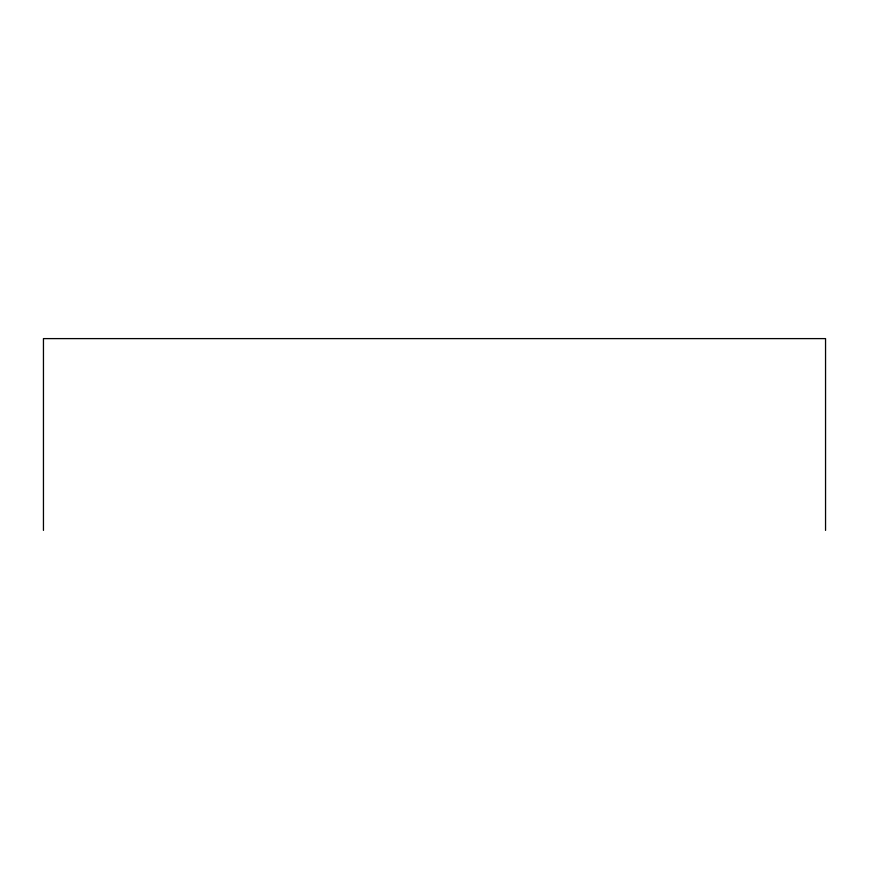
<?xml version="1.0" encoding="UTF-8"?>
<svg xmlns="http://www.w3.org/2000/svg" width="869" height="869" viewBox="0 0 869 869"><rect width="100%" height="100%" fill="white"/><g stroke="black" fill="none" stroke-linecap="round" stroke-linejoin="round"><path stroke-width="1.3" d="M825.55 530.394L825.55 338.606L43.45 338.606L43.45 530.394"/></g></svg>
